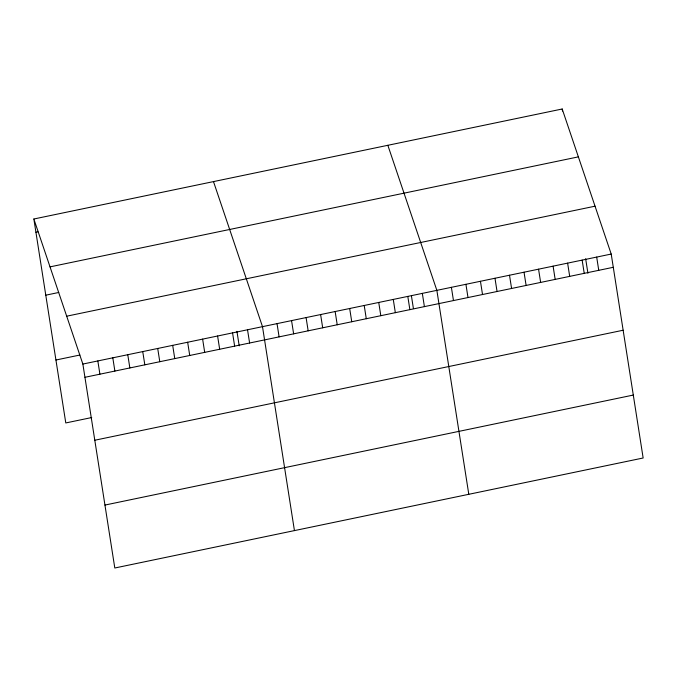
<?xml version="1.0" encoding="UTF-8"?>
<svg xmlns="http://www.w3.org/2000/svg" width="677" height="677" viewBox="0 0 677 677"><rect width="100%" height="100%" fill="white"/><g stroke="black" fill="none" stroke-linecap="round" stroke-linejoin="round"><path stroke-width="1.02" d="M33.85 219.001L562.198 108.997L611.213 254.053L643.15 457.999L114.802 568.003L82.865 364.057L33.85 219.001L65.787 422.947L91.733 417.54M35.923 232.245L37.92 231.83M50.022 266.873L578.378 156.869M45.782 295.18L58.755 292.472M66.684 316.193L595.041 206.189M55.929 360.012L79.886 355.027M82.865 364.057L611.213 254.053M84.938 377.301L613.286 267.297M94.788 440.236L623.145 330.232M104.943 505.067L633.291 395.063M387.845 145.301L436.86 290.357L468.797 494.295M213.492 181.605L262.498 326.661L294.436 530.599M596.682 257.082L598.756 270.326M562.198 108.997L562.519 111.036M585.647 258.724L587.924 273.246M582.152 260.103L584.226 273.347M567.622 263.133L569.696 276.377M553.092 266.154L555.165 279.398M538.562 269.184L540.635 282.427M524.032 272.205L526.114 285.449M509.51 275.234L511.584 288.47M494.98 278.255L497.053 291.499M480.45 281.285L482.523 294.52M465.92 284.306L467.993 297.55M451.39 287.327L453.463 300.571M422.33 293.378L424.403 306.622M411.447 295.993L413.41 308.577M407.799 296.408L409.873 309.651M393.269 299.429L395.343 312.672M378.739 302.458L380.812 315.702M364.209 305.479L366.282 318.723M349.679 308.509L351.752 321.753M335.149 311.53L337.222 324.774M320.619 314.56L322.692 327.803M306.089 317.581L308.162 330.825M291.559 320.61L293.632 333.854M277.028 323.631L279.102 336.875M247.528 329.775L249.61 343.019M236.933 331.324L239.209 345.845M232.566 332.889L234.64 346.133M217.596 336.012L219.67 349.256M202.626 339.126L204.699 352.37M187.656 342.24L189.729 355.484M172.686 345.363L174.759 358.598M157.716 348.477L159.789 361.721M142.745 351.591L144.819 364.835M127.775 354.706L129.849 367.95M112.805 357.828L114.878 371.072M97.835 360.943L99.908 374.186"/></g></svg>
